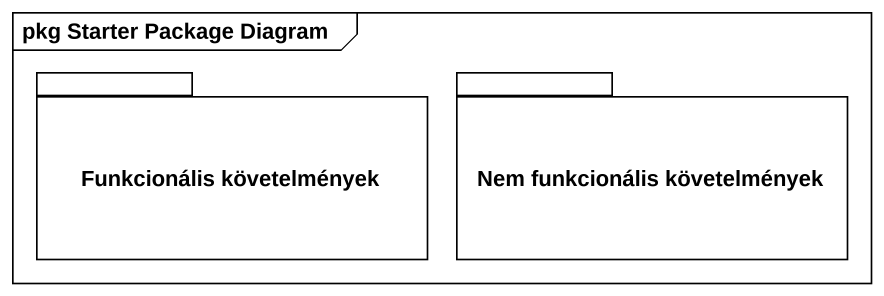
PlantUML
@startuml
mainframe pkg Starter Package Diagram
package "Funkcionális követelmények" as Funkcionális_követelmények {
}
package "Nem funkcionális követelmények" as Nem_funkcionális {
}
@enduml
